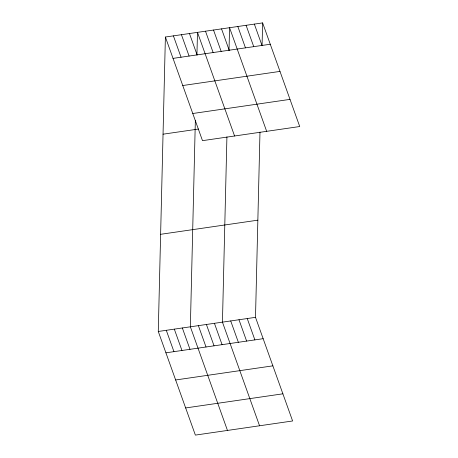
<?xml version="1.0" encoding="UTF-8"?>
<svg xmlns="http://www.w3.org/2000/svg" width="458" height="458" viewBox="0 0 458 458"><rect width="100%" height="100%" fill="white"/><g stroke="black" fill="none" stroke-linecap="round" stroke-linejoin="round"><path stroke-width="0.69" d="M259.984 132.076L255.507 317.342L292.61 420.971L195.377 435.1L158.273 331.472L165.39 37.029L262.623 22.9L299.727 126.528L202.493 140.658L165.39 37.029M195.348 120.465L190.362 326.806L227.466 430.434M196.929 55.04L197.478 32.369L234.582 135.997M226.922 136.885L222.445 322.146L259.554 425.774M229.011 50.374L229.561 27.703L266.665 131.332M262.073 45.571L262.623 22.9M173.032 58.384L270.266 44.249M182.753 85.532L279.987 71.402M192.772 113.51L290.006 99.375M163.042 134.194L198.469 129.047M160.621 234.307L257.854 220.172M158.273 331.472L255.507 317.342M165.922 352.82L263.15 338.691M175.643 379.974L272.871 365.845M185.656 407.946L282.889 393.817M254.356 24.102L261.999 45.451M246.089 25.305L253.738 46.653M237.828 26.501L245.471 47.855M221.54 28.871L229.183 50.22M213.52 30.039L221.162 51.388M205.499 31.201L213.142 52.55M189.452 33.531L197.1 54.886M181.431 34.699L189.08 56.048M173.41 35.867L181.053 57.216M247.24 318.539L254.883 339.893M238.979 319.741L246.622 341.09M230.712 320.944L238.355 342.292M214.424 323.308L222.073 344.662M206.403 324.476L214.046 345.824M198.383 325.644L206.026 346.992M182.341 327.974L189.984 349.322M174.321 329.142L181.963 350.49M166.294 330.304L173.943 351.652"/></g></svg>
